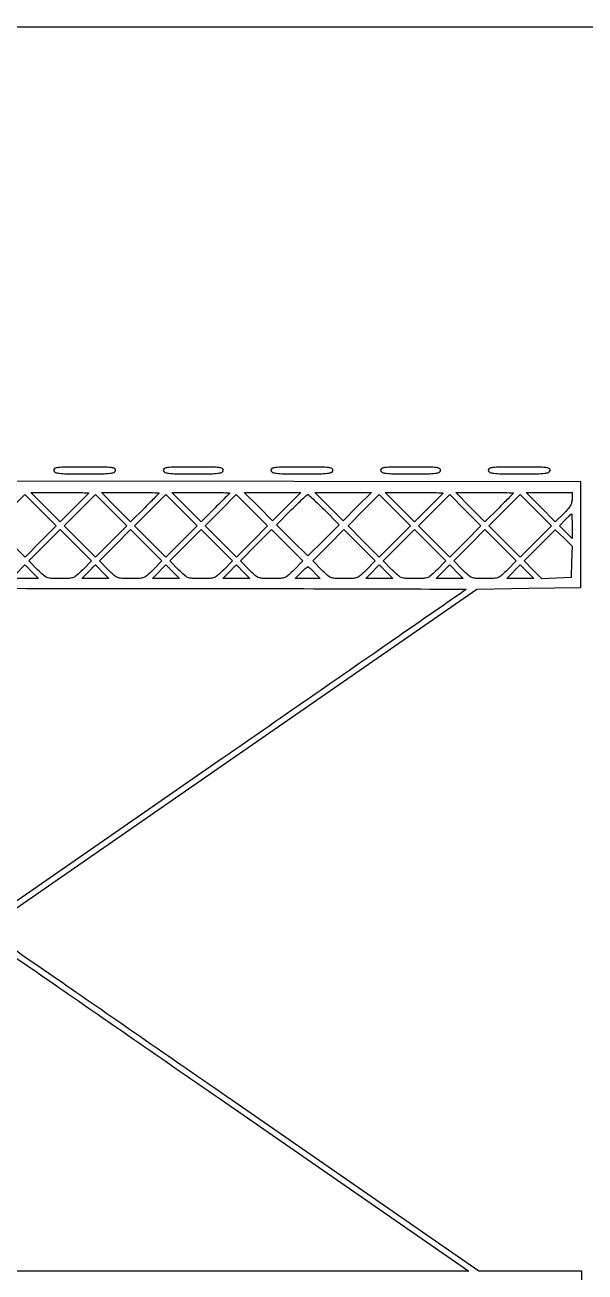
# Model space of a CAD drawing. Extents: x 0 to 836, y 5 to 589.
# Drawn here: x 450.1 to 474.3, y 256.2 to 310.1 of the extents above; entities that cross this region are included whole.
import ezdxf

# ---------------------------------------------------------------- set-up
doc = ezdxf.new("R2010")
doc.units = 0
doc.header["$MEASUREMENT"] = 0

msp = doc.modelspace()

# ---------------------------------------------------------------- linework, layer by layer
for points in [[(201.712326, 537.783562, -0.000001), (217.055896, 537.76491, -0.426088)], [(546.939, 229.3929, -0.000106), (546.943559, 250.949215, -0.000176), (546.957638, 269.095817, -0.000001), (546.976289, 285.583213, -0.415883)], [(836.0595, 588.6891), (420.497259, 588.710259, 0.000013), (261.145696, 588.714318, 0.000021), (126.989856, 588.708632), (4.934769, 588.698274, 0.19889), (4.878609, 588.675009, 0.198853), (4.855343, 588.618859), (4.83877, 516.273901, 0.000036), (4.826254, 436.744061, 0.000021), (4.8222, 342.282364), (4.8222, 95.946129), (4.469225, 95.920114, 0.031904), (4.160456, 95.877435, 0.315999), (4.075312, 95.787407, 0.415411), (4.137995, 95.703578, 0.035338), (4.43445, 95.6826), (4.8222, 95.6826), (4.8222, 50.2101), (4.8222, 4.7376), (420.462, 4.7376), (836.1018, 4.7376)], [(201.712326, 185.847562, -0.000001), (217.055896, 185.82891, -0.426088)], [(604.852986, 529.408162, -0.000002), (620.423836, 529.389509, -0.550615)], [(308.18842, 529.408162, -0.000002), (322.638019, 529.38951, -0.415836)], [(238.738155, 529.614638, -0.000002), (224.300981, 529.63329, -0.415836)], [(531.796111, 538.074638, -0.000002), (517.6951, 538.093291, -0.426056)], [(413.368417, 538.074638, -0.000002), (399.676779, 538.093291, -0.415815)], [(206.267293, 233.405114, -0.000001), (217.051222, 233.389599, -0.0589)], [(77.850638, 481.579418, -0.000002), (77.869294, 494.031443, -0.550517)], [(336.166934, 548.220763, -0.000002), (326.827688, 548.233536, -0.413812)], [(77.644162, 421.684687, -0.000002), (77.625507, 409.236574, -0.415775)], [(689.941022, 529.408162, -0.000003), (701.809045, 529.389505, -0.550493)], [(333.609652, 529.614638, -0.000003), (323.198363, 529.633296, -0.415688)], [(383.716206, 529.408162, -0.000003), (394.123716, 529.389504, -0.425916)], [(835.429914, 203.53197, -0.00002), (835.42504, 321.569549)], [(604.231838, 387.151416, -0.000003), (604.250494, 398.693431, -0.41574)], [(260.324089, 280.728444, -0.000002), (260.333986, 287.287743, -0.41377)], [(353.559855, 272.839759, -0.000004), (353.57633, 280.595162, -0.413589)], [(383.928812, 310.049111, -0.000004), (389.14615, 310.039211, -0.413656)], [(353.273145, 235.606241, -0.000004), (353.25667, 227.850838, -0.413589)], [(474.183, 253.9692), (474.183, 256.2534), (471.95743, 256.2534), (469.73186, 256.2534), (459.33088, 263.455003, 0.000017), (455.324137, 266.22906, 0.000027), (451.906001, 268.595156, 0.000004), (448.874149, 270.69358, 0.001686)], [(598.142374, 133.226362, -0.000004), (607.061927, 133.207701, -0.425827)], [(448.390753, 271.024403), (459.016973, 278.380452), (469.643193, 285.7365), (471.891946, 285.7788), (474.1407, 285.8211), (474.1407, 288.1053), (474.1407, 290.3895), (449.37405, 290.410793, -0.000133), (435.276937, 290.426656, -0.001108)]]:
    msp.add_lwpolyline(points, format="xyb")
msp.add_lwpolyline([(424.6074, 310.059), (467.5911, 310.059), (510.5748, 310.059)])
for points in [[(451.357105, 290.87595, 0.254832), (451.424342, 290.794368, 0.068159), (451.593215, 290.751903, 0.024934), (451.923043, 290.731962, 0.002632), (452.6946, 290.7279, 0.002632), (453.466157, 290.731962, 0.024934), (453.795985, 290.751903, 0.068159), (453.964858, 290.794368, 0.254832), (454.032095, 290.87595, 0.335991), (453.992019, 290.95724, 0.088793), (453.843956, 291.000999, 0.02535), (453.519519, 291.020344, 0.002216), (452.6946, 291.024, 0.002216), (451.869681, 291.020344, 0.02535), (451.545244, 291.000999, 0.088793), (451.397181, 290.95724, 0.335991)], [(456.094705, 290.87595, 0.251426), (456.160844, 290.794644, 0.070478), (456.324754, 290.751998, 0.025711), (456.644903, 290.731994, 0.002748), (457.3899, 290.7279, 0.002748), (458.134897, 290.731994, 0.025711), (458.455046, 290.751998, 0.070478), (458.618956, 290.794644, 0.251426), (458.685095, 290.87595, 0.330993), (458.646051, 290.956976, 0.092428), (458.502988, 291.00094, 0.026158), (458.188203, 291.020326, 0.002301), (457.3899, 291.024, 0.002301), (456.591597, 291.020326, 0.026158), (456.276812, 291.00094, 0.092428), (456.133749, 290.956976, 0.330993)], [(460.747705, 290.87595, 0.254832), (460.814942, 290.794368, 0.068159), (460.983815, 290.751903, 0.024934), (461.313643, 290.731962, 0.002632), (462.0852, 290.7279, 0.002632), (462.856757, 290.731962, 0.024934), (463.186585, 290.751903, 0.068159), (463.355458, 290.794368, 0.254832), (463.422695, 290.87595, 0.335991), (463.382619, 290.95724, 0.088793), (463.234556, 291.000999, 0.02535), (462.910119, 291.020344, 0.002216), (462.0852, 291.024, 0.002216), (461.260281, 291.020344, 0.02535), (460.935844, 291.000999, 0.088793), (460.787781, 290.95724, 0.335991)], [(465.485305, 290.87595, 0.251426), (465.551444, 290.794644, 0.070478), (465.715354, 290.751998, 0.025711), (466.035503, 290.731994, 0.002748), (466.7805, 290.7279, 0.002748), (467.525497, 290.731994, 0.025711), (467.845646, 290.751998, 0.070478), (468.009556, 290.794644, 0.251426), (468.075695, 290.87595, 0.330993), (468.036651, 290.956976, 0.092428), (467.893588, 291.00094, 0.026158), (467.578803, 291.020326, 0.002301), (466.7805, 291.024, 0.002301), (465.982197, 291.020326, 0.026158), (465.667412, 291.00094, 0.092428), (465.524349, 290.956976, 0.330993)], [(470.138305, 290.87595, 0.254832), (470.205542, 290.794368, 0.068159), (470.374415, 290.751903, 0.024934), (470.704243, 290.731962, 0.002632), (471.4758, 290.7279, 0.002632), (472.247357, 290.731962, 0.024934), (472.577185, 290.751903, 0.068159), (472.746058, 290.794368, 0.254832), (472.813295, 290.87595, 0.335991), (472.773219, 290.95724, 0.088793), (472.625156, 291.000999, 0.02535), (472.300719, 291.020344, 0.002216), (471.4758, 291.024, 0.002216), (470.650881, 291.020344, 0.02535), (470.326444, 291.000999, 0.088793), (470.178381, 290.95724, 0.335991)], [(452.8638, 289.900933, -0.194441), (452.857385, 289.885061, -0.000473), (452.683025, 289.704932, -0.002887), (452.484331, 289.502404, -0.001781), (452.248396, 289.266369), (451.632992, 288.655072), (451.002664, 289.289636), (450.372335, 289.9242), (451.618067, 289.9242, -0.00175), (452.095743, 289.922528, -0.002919), (452.497866, 289.917365, -0.000343), (452.854462, 289.91046, -0.408354)], [(455.9094, 289.900933, -0.194441), (455.902985, 289.885061, -0.000473), (455.728625, 289.704932, -0.002887), (455.529931, 289.502404, -0.001781), (455.293996, 289.266369), (454.678592, 288.655072), (454.048264, 289.289636), (453.417935, 289.9242), (454.663667, 289.9242, -0.00175), (455.141343, 289.922528, -0.002919), (455.543466, 289.917365, -0.000343), (455.900062, 289.91046, -0.408354)], [(458.955, 289.900933, -0.194441), (458.948585, 289.885061, -0.000473), (458.774225, 289.704932, -0.002887), (458.575531, 289.502404, -0.001781), (458.339596, 289.266369), (457.724192, 288.655072), (457.093864, 289.289636), (456.463535, 289.9242), (457.709267, 289.9242, -0.00175), (458.186943, 289.922528, -0.002919), (458.589066, 289.917365, -0.000343), (458.945662, 289.91046, -0.408354)], [(463.038991, 289.182021), (463.692713, 288.524443), (463.015857, 287.851556), (462.339, 287.178669), (461.662143, 287.851556), (460.985287, 288.524443), (461.639009, 289.182021, -0.00331), (461.892935, 289.434087, -0.005234), (462.114291, 289.646436, -0.001538), (462.308265, 289.827537, -0.189215), (462.339, 289.8396, -0.189215), (462.369735, 289.827537, -0.001538), (462.563709, 289.646436, -0.005234), (462.785065, 289.434087, -0.00331)], [(468.1764, 289.900933, -0.194441), (468.169985, 289.885061, -0.000473), (467.995625, 289.704932, -0.002887), (467.796931, 289.502404, -0.001781), (467.560996, 289.266369), (466.945592, 288.655072), (466.315264, 289.289636), (465.684935, 289.9242), (466.930667, 289.9242, -0.00175), (467.408343, 289.922528, -0.002919), (467.810466, 289.917365, -0.000343), (468.167062, 289.91046, -0.408354)], [(471.222, 289.900933, -0.194441), (471.215585, 289.885061, -0.000473), (471.041225, 289.704932, -0.002887), (470.842531, 289.502404, -0.001781), (470.606596, 289.266369), (469.991192, 288.655072), (469.360864, 289.289636), (468.730535, 289.9242), (469.976267, 289.9242, -0.00175), (470.453943, 289.922528, -0.002919), (470.856066, 289.917365, -0.000343), (471.212662, 289.91046, -0.408354)], [(473.76, 289.645714, -0.06193), (473.740778, 289.49112, -0.068022), (473.684345, 289.351148, -0.050625), (473.577468, 289.201516, -0.018344), (473.397797, 289.011754), (473.035594, 288.656278), (472.405864, 289.290239), (471.776135, 289.9242), (472.768067, 289.9242), (473.76, 289.9242)], [(473.76, 288.466477), (473.76, 287.939354), (473.488564, 288.21079), (473.217128, 288.482226), (473.462092, 288.737913, -0.005043), (473.557893, 288.835909, -0.007778), (473.642874, 288.918492, -0.003273), (473.716555, 288.986993, -0.18777), (473.733528, 288.9936, -0.396752), (473.744243, 288.983509, -0.002451), (473.752224, 288.838758, -0.007838), (473.758097, 288.668598, -0.004707)], [(452.611434, 286.583961, -0.015244), (452.361648, 286.344505, -0.090247), (452.208284, 286.249675, -0.082156), (452.025343, 286.210712, -0.011476), (451.6371, 286.2018, -0.011468), (451.248957, 286.210704, -0.08207), (451.066021, 286.249627, -0.090282), (450.912731, 286.344349, -0.015302), (450.66343, 286.583285), (450.28903, 286.96477), (450.96175, 287.641459), (451.63447, 288.318148), (452.310483, 287.642135), (452.986496, 286.966122)], [(455.657034, 286.583961, -0.015244), (455.407248, 286.344505, -0.090247), (455.253884, 286.249675, -0.082156), (455.070943, 286.210712, -0.011476), (454.6827, 286.2018, -0.011468), (454.294557, 286.210704, -0.08207), (454.111621, 286.249627, -0.090282), (453.958331, 286.344349, -0.015302), (453.70903, 286.583285), (453.33463, 286.96477), (454.00735, 287.641459), (454.68007, 288.318148), (455.356083, 287.642135), (456.032096, 286.966122)], [(458.702634, 286.583961, -0.015244), (458.452848, 286.344505, -0.090247), (458.299484, 286.249675, -0.082156), (458.116543, 286.210712, -0.011476), (457.7283, 286.2018, -0.011468), (457.340157, 286.210704, -0.08207), (457.157221, 286.249627, -0.090282), (457.003931, 286.344349, -0.015302), (456.75463, 286.583285), (456.38023, 286.96477), (457.05295, 287.641459), (457.72567, 288.318148), (458.401683, 287.642135), (459.077696, 286.966122)], [(461.748234, 286.583961, -0.015244), (461.498448, 286.344505, -0.090247), (461.345084, 286.249675, -0.082156), (461.162143, 286.210712, -0.011476), (460.7739, 286.2018, -0.011468), (460.385757, 286.210704, -0.08207), (460.202821, 286.249627, -0.090282), (460.049531, 286.344349, -0.015302), (459.80023, 286.583285), (459.42583, 286.96477), (460.09855, 287.641459), (460.77127, 288.318148), (461.447283, 287.642135), (462.123296, 286.966122)], [(464.878434, 286.583961, -0.015244), (464.628648, 286.344505, -0.090247), (464.475284, 286.249675, -0.082156), (464.292343, 286.210712, -0.011476), (463.9041, 286.2018, -0.011468), (463.515957, 286.210704, -0.08207), (463.333021, 286.249627, -0.090282), (463.179731, 286.344349, -0.015302), (462.93043, 286.583285), (462.55603, 286.96477), (463.22875, 287.641459), (463.90147, 288.318148), (464.577483, 287.642135), (465.253496, 286.966122)], [(467.924034, 286.583961, -0.015244), (467.674248, 286.344505, -0.090247), (467.520884, 286.249675, -0.082156), (467.337943, 286.210712, -0.011476), (466.9497, 286.2018, -0.011468), (466.561557, 286.210704, -0.08207), (466.378621, 286.249627, -0.090282), (466.225331, 286.344349, -0.015302), (465.97603, 286.583285), (465.60163, 286.96477), (466.27435, 287.641459), (466.94707, 288.318148), (467.623083, 287.642135), (468.299096, 286.966122)], [(470.969634, 286.583961, -0.015244), (470.719848, 286.344505, -0.090247), (470.566484, 286.249675, -0.082156), (470.383543, 286.210712, -0.011476), (469.9953, 286.2018, -0.011468), (469.607157, 286.210704, -0.08207), (469.424221, 286.249627, -0.090282), (469.270931, 286.344349, -0.015302), (469.02163, 286.583285), (468.64723, 286.96477), (469.31995, 287.641459), (469.99267, 288.318148), (470.668683, 287.642135), (471.344696, 286.966122)], [(450.4104, 286.4979), (450.697391, 286.2018), (450.1143, 286.2018), (449.531209, 286.2018), (449.8182, 286.4979, -0.001485), (449.928887, 286.611423, -0.00242), (450.023563, 286.707021, -0.000329), (450.108084, 286.79143, -0.198571), (450.1143, 286.794, -0.198571), (450.120516, 286.79143, -0.000329), (450.205037, 286.707021, -0.00242), (450.299713, 286.611423, -0.001485)], [(453.456, 286.4979), (453.742991, 286.2018), (453.1599, 286.2018), (452.576809, 286.2018), (452.8638, 286.4979, -0.001485), (452.974487, 286.611423, -0.00242), (453.069163, 286.707021, -0.000329), (453.153684, 286.79143, -0.198571), (453.1599, 286.794, -0.198571), (453.166116, 286.79143, -0.000329), (453.250637, 286.707021, -0.00242), (453.345313, 286.611423, -0.001485)], [(456.5016, 286.4979), (456.788591, 286.2018), (456.2055, 286.2018), (455.622409, 286.2018), (455.9094, 286.4979, -0.001485), (456.020087, 286.611423, -0.00242), (456.114763, 286.707021, -0.000329), (456.199284, 286.79143, -0.198571), (456.2055, 286.794, -0.198571), (456.211716, 286.79143, -0.000329), (456.296237, 286.707021, -0.00242), (456.390913, 286.611423, -0.001485)], [(459.5472, 286.4979), (459.834191, 286.2018), (459.2511, 286.2018), (458.668009, 286.2018), (458.955, 286.4979, -0.001485), (459.065687, 286.611423, -0.00242), (459.160363, 286.707021, -0.000329), (459.244884, 286.79143, -0.198571), (459.2511, 286.794, -0.198571), (459.257316, 286.79143, -0.000329), (459.341837, 286.707021, -0.00242), (459.436513, 286.611423, -0.001485)], [(462.6351, 286.4556), (462.878256, 286.2018), (462.339, 286.2018), (461.799744, 286.2018), (462.0429, 286.4556, -0.010122), (462.139904, 286.552832, -0.014427), (462.230181, 286.634846, -0.01032), (462.307673, 286.698541, -0.168402), (462.339, 286.7094, -0.168402), (462.370327, 286.698541, -0.01032), (462.447819, 286.634846, -0.014427), (462.538096, 286.552832, -0.010122)], [(465.723, 286.4979), (466.009991, 286.2018), (465.4269, 286.2018), (464.843809, 286.2018), (465.1308, 286.4979, -0.001485), (465.241487, 286.611423, -0.00242), (465.336163, 286.707021, -0.000329), (465.420684, 286.79143, -0.198571), (465.4269, 286.794, -0.198571), (465.433116, 286.79143, -0.000329), (465.517637, 286.707021, -0.00242), (465.612313, 286.611423, -0.001485)], [(468.7686, 286.4979), (469.055591, 286.2018), (468.4725, 286.2018), (467.889409, 286.2018), (468.1764, 286.4979, -0.001485), (468.287087, 286.611423, -0.00242), (468.381763, 286.707021, -0.000329), (468.466284, 286.79143, -0.198571), (468.4725, 286.794, -0.198571), (468.478716, 286.79143, -0.000329), (468.563237, 286.707021, -0.00242), (468.657913, 286.611423, -0.001485)], [(471.8142, 286.4979), (472.101191, 286.2018), (471.5181, 286.2018), (470.935009, 286.2018), (471.222, 286.4979, -0.001485), (471.332687, 286.611423, -0.00242), (471.427363, 286.707021, -0.000329), (471.511884, 286.79143, -0.198571), (471.5181, 286.794, -0.198571), (471.524316, 286.79143, -0.000329), (471.608837, 286.707021, -0.00242), (471.703513, 286.611423, -0.001485)], [(469.162378, 285.721378, -0.044694), (469.111632, 285.678975, -0.000007), (466.048224, 283.552795, -0.000177), (462.657694, 281.201418, -0.000107), (458.641639, 278.419603), (448.178322, 271.17525), (437.685257, 278.439528, -0.00007), (433.659146, 281.227608, -0.000115), (430.263516, 283.58094, -0.000003), (427.187944, 285.713535, -0.044808), (427.154696, 285.741304, -0.667527), (427.16108, 285.756755, -0.000004), (433.312034, 285.767785, -0.000279), (440.098913, 285.776106, -0.000167), (448.1685, 285.7788, -0.000256), (456.236731, 285.774675, -0.000428), (463.019113, 285.761932, -0.00001), (469.15262, 285.745028, -0.667175)], [(458.79925, 263.52309), (469.30013, 256.2534), (448.201615, 256.25608), (427.1031, 256.25876), (427.354725, 256.44643, -0.00924), (428.927068, 257.574526, -0.000139), (438.202528, 263.969235, -0.000006), (448.160096, 270.829937, -0.295073), (448.233435, 270.832095, -0.015184), (448.285533, 270.798348, -0.000002), (451.363928, 268.668857, -0.000056), (454.768238, 266.313327, -0.000034)]]:
    msp.add_lwpolyline(points, format="xyb", close=True)
for points in [[(450.7911, 287.8092), (450.11693, 287.131052), (449.44013, 287.807852), (448.76333, 288.484652), (449.4375, 289.1628), (450.11167, 289.840948), (450.78847, 289.164148), (451.46527, 288.487348)], [(453.8367, 287.8092), (453.16253, 287.131052), (452.48573, 287.807852), (451.80893, 288.484652), (452.4831, 289.1628), (453.15727, 289.840948), (453.83407, 289.164148), (454.51087, 288.487348)], [(456.8823, 287.8092), (456.20813, 287.131052), (455.53133, 287.807852), (454.85453, 288.484652), (455.5287, 289.1628), (456.20287, 289.840948), (456.87967, 289.164148), (457.55647, 288.487348)], [(459.9279, 287.8092), (459.25373, 287.131052), (458.57693, 287.807852), (457.90013, 288.484652), (458.5743, 289.1628), (459.24847, 289.840948), (459.92527, 289.164148), (460.60207, 288.487348)], [(461.428821, 289.311579), (460.8162, 288.698959), (460.203579, 289.311579), (459.590959, 289.9242), (460.8162, 289.9242), (462.041441, 289.9242)], [(464.474421, 289.311579), (463.8618, 288.698959), (463.249179, 289.311579), (462.636559, 289.9242), (463.8618, 289.9242), (465.087041, 289.9242)], [(466.1037, 287.8092), (465.42953, 287.131052), (464.75273, 287.807852), (464.07593, 288.484652), (464.7501, 289.1628), (465.42427, 289.840948), (466.10107, 289.164148), (466.77787, 288.487348)], [(469.1493, 287.8092), (468.47513, 287.131052), (467.79833, 287.807852), (467.12153, 288.484652), (467.7957, 289.1628), (468.46987, 289.840948), (469.14667, 289.164148), (469.82347, 288.487348)], [(472.1949, 287.8092), (471.52073, 287.131052), (470.84393, 287.807852), (470.16713, 288.484652), (470.8413, 289.1628), (471.51547, 289.840948), (472.19227, 289.164148), (472.86907, 288.487348)], [(473.741938, 286.921405), (473.7177, 286.2441), (473.082791, 286.219765), (472.447881, 286.195429), (472.070356, 286.5801), (471.69283, 286.96477), (472.364279, 287.64018), (473.035728, 288.31559), (473.400952, 287.95715), (473.766176, 287.59871)]]:
    msp.add_lwpolyline(points, close=True)

doc.saveas('drawing.dxf')
